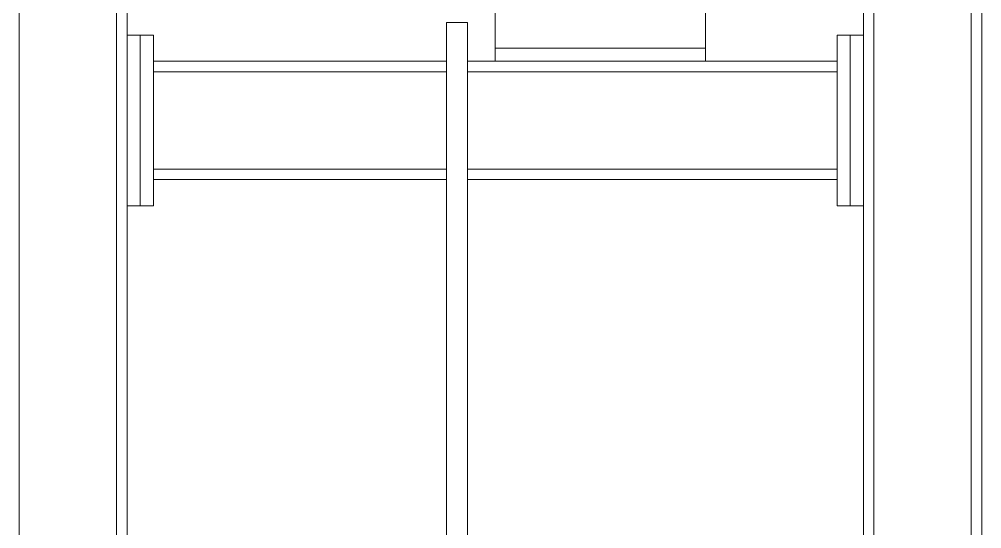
# Model space of a CAD drawing. Header units: centimetres. Extents: x 405464 to 563355, y 50011 to 66875.
# Drawn here: x 509791.9 to 509938.3, y 53591 to 53668.5 of the extents above; entities that cross this region are included whole.
import ezdxf

# ---------------------------------------------------------------- set-up
doc = ezdxf.new("R2010")
doc.units = ezdxf.units.CM
doc.layers.get('0').update_dxf_attribs({"lineweight": 9})
doc.layers.add('0-KRCN-MİMARİ-220526', color=8, linetype='Continuous', lineweight=9)
doc.layers.add('TF_Mobilya', color=142, linetype='Continuous', lineweight=9)

# ---------------------------------------------------------------- blocks, each defined once
blk = doc.blocks.new('kombine_altyapı')
at = {"color": 8, "linetype": 'Continuous', "lineweight": 15}
for p, q in [((5433.6, 1568.7), (5433.6, 1278.7)), ((5563.6, 1568.7), (5563.6, 1278.7)), ((5578.4, 1568.7), (5578.4, 1278.7)), ((5538, 1401.7), (5538, 1445.7)), ((5506, 1415.05), (5506, 1401.7)), ((5448.4, 1411.7), (5448.4, 1278.7)), ((5450, 1410.7), (5450, 1403.7)), ((5562, 1410.7), (5562, 1403.7)), ((5580, 1410.7), (5580, 1278.7)), ((5498.6, 1405.6), (5498.6, 1300.4)), ((5501.8, 1405.6), (5498.6, 1405.6)), ((5501.8, 1300.4), (5501.8, 1405.6)), ((5452, 1403.7), (5450, 1403.7)), ((5450, 1403.7), (5450, 1377.7)), ((5452, 1403.7), (5452, 1377.7)), ((5452, 1403.7), (5454, 1403.7)), ((5454, 1377.7), (5454, 1403.7)), ((5560, 1403.7), (5558, 1403.7)), ((5558, 1403.7), (5558, 1377.7)), ((5560, 1403.7), (5562, 1403.7)), ((5560, 1377.7), (5560, 1403.7)), ((5562, 1377.7), (5562, 1403.7)), ((5506, 1401.7), (5506, 1399.7)), ((5506, 1401.7), (5538, 1401.7)), ((5538, 1401.7), (5538, 1399.7)), ((5498.6, 1399.7), (5454, 1399.7)), ((5506, 1399.7), (5501.8, 1399.7)), ((5538, 1399.7), (5506, 1399.7)), ((5558, 1399.7), (5538, 1399.7)), ((5454, 1398.1), (5454, 1383.3)), ((5498.6, 1398.1), (5454, 1398.1)), ((5558, 1398.1), (5501.8, 1398.1)), ((5558, 1398.1), (5558, 1383.3)), ((5498.6, 1383.3), (5454, 1383.3)), ((5558, 1383.3), (5501.8, 1383.3)), ((5498.6, 1381.7), (5454, 1381.7)), ((5558, 1381.7), (5501.8, 1381.7)), ((5452, 1377.7), (5450, 1377.7)), ((5450, 1377.7), (5450, 1278.7)), ((5452, 1377.7), (5454, 1377.7)), ((5560, 1377.7), (5558, 1377.7)), ((5560, 1377.7), (5562, 1377.7)), ((5562, 1377.7), (5562, 1278.7))]:
    blk.add_line(p, q, dxfattribs=at)
blk = doc.blocks.new('A$C9e52caec')
at = {"layer": 'TF_Mobilya', "color": 8}
blk.add_blockref('kombine_altyapı', (0, 0), dxfattribs=at)

msp = doc.modelspace()

# ---------------------------------------------------------------- block references
at = {"layer": '0-KRCN-MİMARİ-220526', "rotation": 359.999999999997}
msp.add_blockref('A$C9e52caec', (504358.27, 52262.37, 74), dxfattribs=at)

doc.saveas('drawing.dxf')
